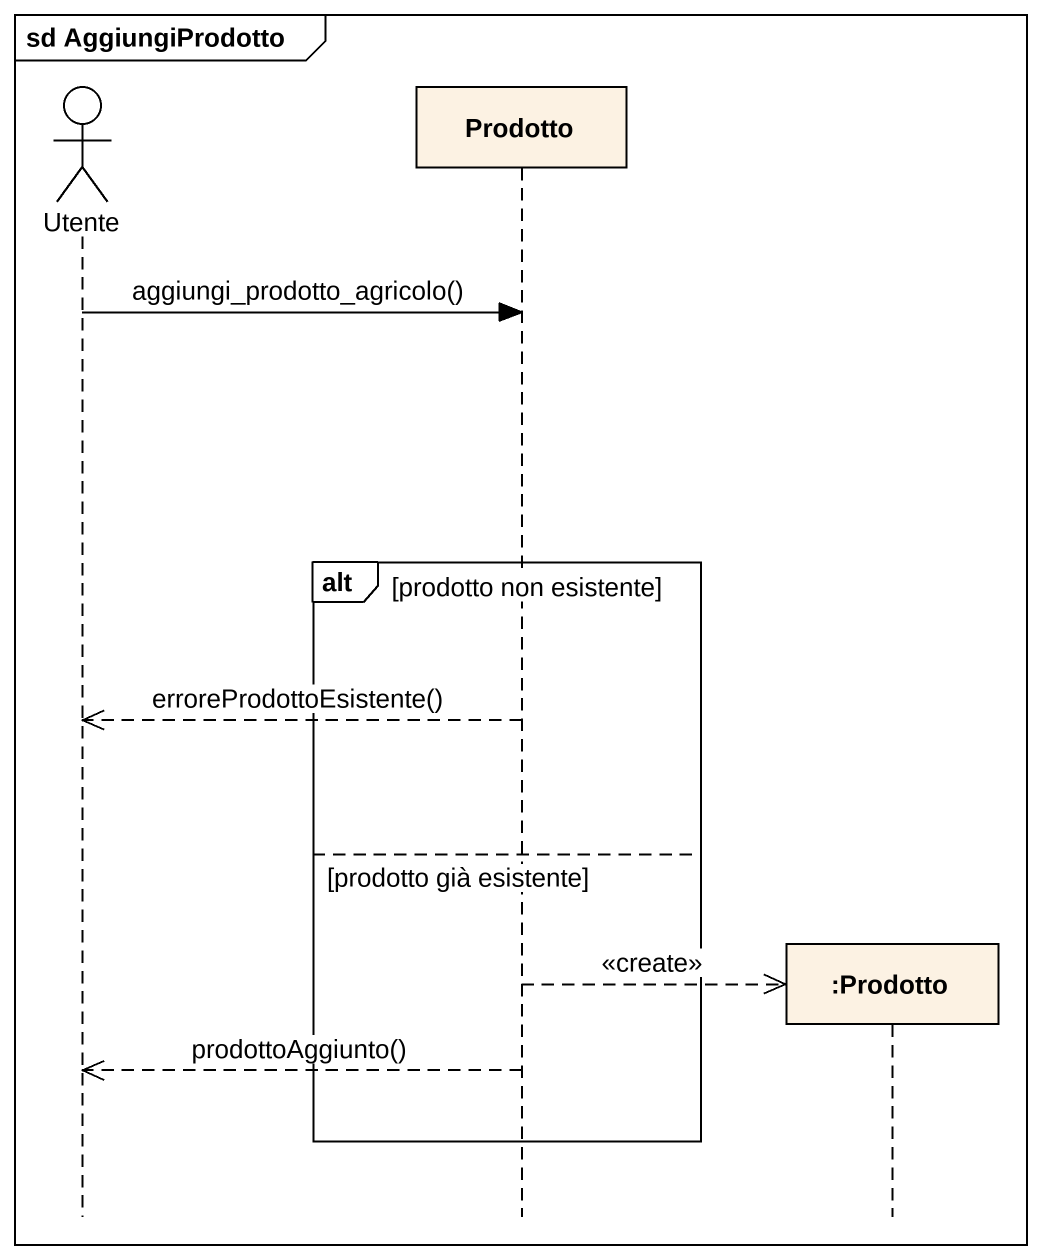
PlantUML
@startuml
mainframe sd AggiungiProdotto
hide footbox
actor Utente
participant Prodotto
participant ":Prodotto" as Prodotto_2

Utente -> Prodotto : aggiungi_prodotto_agricolo()
alt prodotto non esistente
  Prodotto -->> Utente : erroreProdottoEsistente()
else prodotto già esistente
  Prodotto -->> Prodotto_2 ** : <<create>>
  Prodotto -->> Utente : prodottoAggiunto()
end
@enduml
